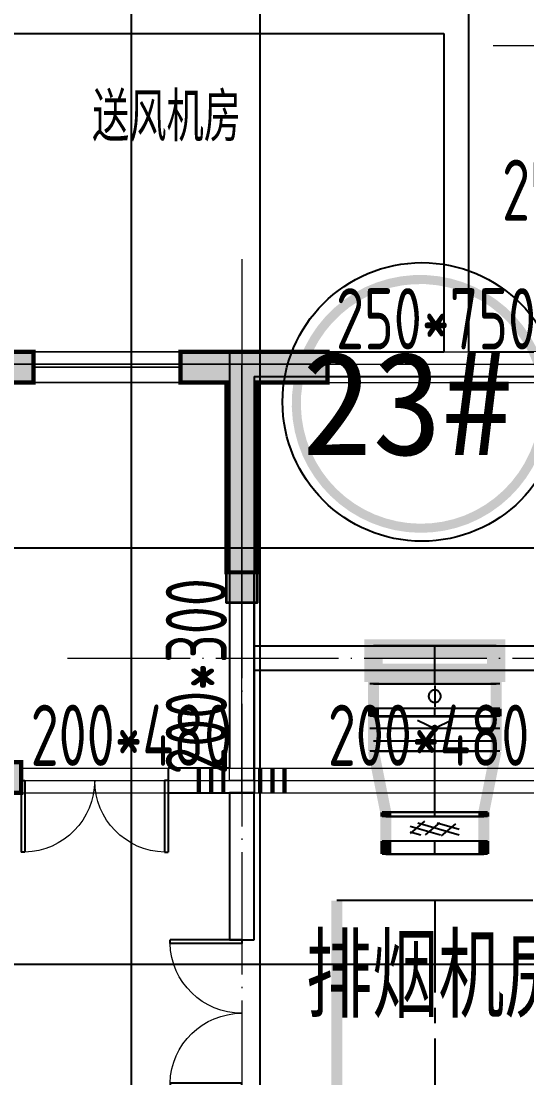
# Model space of a CAD drawing. Extents: x 369444 to 684549, y -549309 to 575337.
# Drawn here: x 504824 to 508951, y 391080 to 399707 of the extents above; entities that cross this region are included whole.
import ezdxf

# ---------------------------------------------------------------- set-up
doc = ezdxf.new("R2010")
doc.units = 0
doc.header["$LTSCALE"] = 1000
doc.header["$MEASUREMENT"] = 0
for name, pattern in [('CENTER2', [1.125, 0.75, -0.125, 0.125, -0.125]), ('DASHED', [0.75, 0.5, -0.25]), ('DOTE', [2.42, 2, -0.2, 0.02, -0.2])]:
    doc.linetypes.add(name, pattern=pattern)
for name, color, linetype, lineweight, true_color in [('-1-0-1', 7, 'Continuous', 0, 0xc0c0c0), ('-1-1-2', 7, 'Continuous', 0, 0xc0c0c0), ('-2-0-1', 1, 'Continuous', 0, 0xff0000), ('-2-1-2', 9, 'Continuous', 0, 0x808080), ('1-6-1', 7, 'Continuous', 0, 0x55ff55), ('1-6-2', 7, 'Continuous', 0, 0x55ff55), ('12-6-1', 4, 'Continuous', 0, 0x00ffff), ('12-6-2', 4, 'Continuous', 0, 0x00ffff), ('12-6-5', 4, 'Continuous', 0, 0x00ffff), ('21-0-1', 7, 'Continuous', 0, 0xb4dfff), ('21-0-2', 7, 'Continuous', 0, 0xb4dfff)]:
    doc.layers.add(name, color=color, linetype=linetype, lineweight=lineweight, true_color=true_color)
for name, color, linetype in [('BEAM_CON', 4, 'Continuous'), ('BEAM_SE', 144, 'DASHED'), ('DOTE', 1, 'Continuous'), ('DUCT-排烟中心线', 5, 'CENTER2'), ('DUCT-排烟法兰', 4, 'Continuous'), ('DUCT-排烟管', 2, 'Continuous'), ('DUCT-排烟管端线', 4, 'Continuous'), ('DUCT-排烟阀门', 7, 'Continuous'), ('WALL', 9, 'Continuous'), ('WINDOW', 4, 'Continuous'), ('主楼编号', 1, 'Continuous'), ('作业图', 7, 'Continuous'), ('房间名称', 72, 'Continuous'), ('砼墙', 151, 'Continuous'), ('颜洞口', 1, 'Continuous'), ('风管标注', 3, 'Continuous')]:
    doc.layers.add(name, color=color, linetype=linetype)
for name, color, linetype, lineweight in [('DOTE2', 122, 'DOTE', 9), ('S_ConcWall', 3, 'Continuous', 35), ('TEXT', 7, 'Continuous', 13), ('次梁箍筋', 1, 'Continuous', 40)]:
    doc.layers.add(name, color=color, linetype=linetype, lineweight=lineweight)
doc.styles.add('1111111', font='simhei.ttf')
doc.styles.add('_HZTXT', font='txt.shx', dxfattribs={"width": 0.8, "bigfont": 'HZTXT.shx'})
doc.styles.add('HNSJY', font='hnsjy-07.shx', dxfattribs={"width": 0.8, "bigfont": 'hnsjy-hz.shx'})
doc.styles.add('yjkcad', font='yjkeng.shx', dxfattribs={"width": 0.7, "height": 250, "bigfont": 'yjkchn.shx'})

# ---------------------------------------------------------------- blocks, each defined once
blk = doc.blocks.new('$DorLib2D$00000002')
for p, q in [((-0.5, 0), (-0.5, 0.4875)), ((-0.475, 0.4875), (-0.5, 0.4875)), ((-0.475, 0), (-0.475, 0.4875)), ((0.475, 0), (0.475, 0.4875)), ((0.475, 0.4875), (0.5, 0.4875)), ((0.5, 0), (0.5, 0.4875)), ((-0.5, 0), (-0.475, 0)), ((0.5, 0), (0.475, 0))]:
    blk.add_line(p, q)
at = {"lineweight": 13}
for centre, start, end in [((-0.4875, 0), 0, 88.53072), ((0.4875, 0), 91.46928, 180)]:
    blk.add_arc(centre, 0.4875, start, end, dxfattribs=at)
blk = doc.blocks.new('nihao23fdf')
at = {"layer": '砼墙'}
h = blk.add_hatch(color=0, dxfattribs=at)
h.dxf.hatch_style = 1
h.paths.add_polyline_path([(-17550, -6200), (-17550, -5950), (-17950, -5950), (-17950, -2850), (-17550.2, -2850), (-17550.2, -2600), (-18250, -2600), (-18250, -6000), (-18250, -6200), (-18050, -6200)])
h.paths.add_polyline_path([(-17950, -8300), (-18250, -8300), (-18250, -13650), (-17399.7, -13650), (-17399.7, -13400), (-17950, -13400)])
h.paths.add_polyline_path([(-14074.8, -9250), (-13824.8, -9250), (-13825, -7250), (-14075, -7250)])
h.paths.add_polyline_path([(-13799.8, -10450), (-14099.8, -10450), (-14099.5, -13400), (-14699.8, -13400), (-14699.8, -13650), (-14049.5, -13650), (-13249.5, -13650), (-13249.5, -13400), (-13799.5, -13400)])
h.paths.add_polyline_path([(-15250.5, -2600), (-15750.2, -2600), (-15750.2, -2850), (-15300.5, -2850), (-15300, -4400), (-15050, -4400), (-15050.5, -2850), (-14900.5, -2850), (-14900.5, -2600)])
h.paths.add_polyline_path([(-13449.7, -2850), (-13450, -5950), (-14050, -5950), (-14050, -6200), (-13200, -6200), (-13200, -2850), (-12801, -2850), (-12801, -2600), (-13250, -2600), (-14000.5, -2600), (-14000.2, -2850)])
h.paths.add_polyline_path([(-10400.5, -2600), (-11001, -2600), (-11001, -2850), (-10425.2, -2850), (-10425, -4650), (-10175, -4650), (-10175.2, -2850), (-9800.5, -2850), (-9800.5, -2600)])
h.paths.add_polyline_path([(-8300, -2600), (-8300, 0), (0, 0), (0, -2600), (-600, -2600), (-600, -2800), (0, -2800), (0, -2850), (0, -4700), (250, -4700), (250, -2850), (900.5, -2850), (900.5, -2600), (250, -2600), (250, 250), (-8550, 250), (-8550, -2600), (-8600.5, -2600), (-8600.5, -2800), (-8600.5, -2850), (-7950, -2850), (-7950, -4500), (-7700, -4500), (-7700, -2600)])
h.paths.add_polyline_path([(2724.9, -2850), (3299.9, -2850), (3299.9, -2600), (2700.5, -2600), (2100.5, -2600), (2100.5, -2850), (2474.9, -2850), (2474.8, -4650), (2724.8, -4650)])
h.paths.add_polyline_path([(5499.9, -2850), (5499.9, -6200), (6349.9, -6200), (6349.9, -5950), (5749.9, -5950), (5749.6, -2850), (6300.2, -2850), (6300.5, -2600), (5549.9, -2600), (5099.9, -2600), (5099.9, -2850)])
h.paths.add_polyline_path([(7550.5, -2600), (7200.5, -2600), (7200.5, -2850), (7350.5, -2850), (7349.9, -4400), (7599.9, -4400), (7600.5, -2850), (8050.2, -2850), (8050.2, -2600)])
h.paths.add_polyline_path([(10249.9, -2850), (10249.9, -5950), (9849.9, -5950), (9849.9, -6200), (10349.9, -6200), (10549.9, -6200), (10549.9, -6000), (10549.9, -2600), (9850.2, -2600), (9850.2, -2850)])
h.paths.add_polyline_path([(10549.9, -8300), (10249.9, -8300), (10249.9, -13400), (9699.7, -13400), (9699.7, -13650), (10549.9, -13650)])
h.paths.add_polyline_path([(6099.5, -13400), (5549.5, -13400), (5549.5, -13650), (6349.5, -13650), (6999.7, -13650), (6999.7, -13400), (6399.5, -13400), (6399.7, -10450), (6099.7, -10450)])
h.paths.add_polyline_path([(6125.2, -9250), (6375.2, -9250), (6375, -7250), (6125, -7250)])
h.paths.add_polyline_path([(-450, -14650), (-450, -13650), (150, -13650), (150, -13400), (-450, -13400), (-450, -10210), (-700, -10210), (-700, -14250), (-950, -14250), (-950, -14650)])
h.paths.add_polyline_path([(250, -9210), (250, -6200), (800, -6200), (800, -5950), (0, -5950), (0, -6000), (0, -6200), (0, -8900), (-450, -8900), (-900, -8900), (-900, -9210), (-700, -9210), (-700, -9310), (-450, -9310), (-450, -9210)])
h.paths.add_polyline_path([(-7250, -9210), (-7250, -9310), (-7000, -9310), (-7000, -9210), (-6800, -9210), (-6800, -8900), (-7250, -8900), (-7700, -8900), (-7700, -6200), (-7700, -6000), (-7700, -5950), (-8500, -5950), (-8500, -6200), (-7950, -6200), (-7950, -9210)])
h.paths.add_polyline_path([(-7250, -13400), (-7850, -13400), (-7850, -13650), (-7250, -13650), (-7250, -14650), (-6750, -14650), (-6750, -14250), (-7000, -14250), (-7000, -10209.4), (-7250, -10209.4)])
at = {"layer": '砼墙', "color": 0, "lineweight": 35, "ltscale": 1}
blk.add_lwpolyline([(0, -2850), (0, -2800), (0, -4700), (250, -4700), (250, -2850), (900.5, -2850), (900.5, -2600), (250, -2600), (250, 250)], dxfattribs=at)
blk.add_lwpolyline([(3299.9, -2600), (3299.9, -2850), (2724.9, -2850), (2724.9, -4650), (2474.9, -4650), (2474.9, -2850), (2100.5, -2850), (2100.5, -2600), (2700.5, -2600)], close=True, dxfattribs=at)
blk = doc.blocks.new('N-风管')
at = {"layer": 'DUCT-排烟中心线', "color": 0}
for p, q in [((38489344155.528313, 3905488768.891176), (38489344155.528313, 3905489080.368435)), ((38489344155.528313, 3905488768.891176), (38489344155.528313, 3905489080.368435)), ((38489344155.528313, 3905488504.888878), (38489344155.528313, 3905488568.491177)), ((38489344155.528313, 3905488221.283389), (38489344155.528313, 3905488404.488878)), ((38489344155.528313, 3905487721.283389), (38489344155.528313, 3905488221.283389)), ((38489344155.528313, 3905487686.708673), (38489344155.528313, 3905487721.283389)), ((38489344155.528313, 3905487380.568437), (38489344155.528313, 3905487486.308673)), ((38489344155.528313, 3905487000.468436), (38489344155.528313, 3905485418.631673))]:
    blk.add_line(p, q, dxfattribs=at)
at = {"layer": 'DUCT-排烟法兰', "color": 0}
for p, q in [((38489344685.528313, 3905488768.791176), (38489343625.528313, 3905488768.791176)), ((38489344685.528313, 3905488768.791176), (38489343625.528313, 3905488768.791176)), ((38489344685.528313, 3905488568.591177), (38489343625.528313, 3905488568.591177)), ((38489344685.528313, 3905488221.183389), (38489343625.528313, 3905488221.183389)), ((38489344585.528313, 3905487721.383389), (38489343725.528313, 3905487721.383389)), ((38489344585.528313, 3905487686.608673), (38489343725.528313, 3905487686.608673)), ((38489344585.528313, 3905487486.408673), (38489343725.528313, 3905487486.408673)), ((38489344585.528313, 3905487380.468436), (38489343725.528313, 3905487380.468436))]:
    blk.add_line(p, q, dxfattribs=at)
at = {"layer": 'DUCT-排烟法兰', "color": 0, "linetype": 'ByBlock'}
for p, q in [((38489344685.528313, 3905488504.788878), (38489343625.528313, 3905488504.788878)), ((38489344685.528313, 3905488404.588878), (38489343625.528313, 3905488404.588878))]:
    blk.add_line(p, q, dxfattribs=at)
at = {"layer": 'DUCT-排烟管', "color": 0, "const_width": 90}
for points in [[(38489343655.528313, 3905489080.368435), (38489343655.528313, 3905488768.891176)], [(38489343655.528313, 3905489080.368435), (38489343655.528313, 3905488768.891176)], [(38489344655.528313, 3905488768.891176), (38489344655.528313, 3905489080.368435)], [(38489344655.528313, 3905488768.891176), (38489344655.528313, 3905489080.368435)], [(38489343655.528313, 3905488568.691176), (38489343655.528313, 3905488768.691176)], [(38489344655.528313, 3905488768.691176), (38489344655.528313, 3905488568.691176)], [(38489343655.528313, 3905488568.491177), (38489343655.528313, 3905488504.888878)], [(38489344655.528313, 3905488504.888878), (38489344655.528313, 3905488568.491177)], [(38489343655.528313, 3905488304.688878), (38489343655.528313, 3905488504.688878)], [(38489344655.528313, 3905488504.688878), (38489344655.528313, 3905488304.688878)], [(38489343655.528313, 3905488404.488878), (38489343655.528313, 3905488221.283389)], [(38489344655.528313, 3905488221.283389), (38489344655.528313, 3905488404.488878)], [(38489343755.528313, 3905487721.283389), (38489343655.528313, 3905488221.283389)], [(38489344555.528313, 3905487721.283389), (38489344655.528313, 3905488221.283389)], [(38489343755.528313, 3905487721.283389), (38489343755.528313, 3905487686.708673)], [(38489344555.528313, 3905487686.708673), (38489344555.528313, 3905487721.283389)], [(38489343755.528313, 3905487486.508673), (38489343755.528313, 3905487686.508673)], [(38489344555.528313, 3905487686.508673), (38489344555.528313, 3905487486.508673)], [(38489343755.528313, 3905487486.308673), (38489343755.528313, 3905487380.568437)], [(38489344555.528313, 3905487380.568437), (38489344555.528313, 3905487486.308673)], [(38489343355.528313, 3905487000.468436), (38489343355.528313, 3905485418.631673)]]:
    blk.add_lwpolyline(points, dxfattribs=at)
at = {"layer": 'DUCT-排烟管端线', "color": 0}
for p, q in [((38489344655.528313, 3905489080.368435), (38489343655.528313, 3905489080.368435)), ((38489344655.528313, 3905489080.368435), (38489343655.528313, 3905489080.368435)), ((38489343655.528313, 3905488768.891176), (38489344655.528313, 3905488768.891176)), ((38489343655.528313, 3905488768.891176), (38489344655.528313, 3905488768.891176)), ((38489344655.528313, 3905488768.691176), (38489343655.528313, 3905488768.691176)), ((38489344655.528313, 3905488568.691176), (38489343655.528313, 3905488568.691176)), ((38489344655.528313, 3905488568.491177), (38489343655.528313, 3905488568.491177)), ((38489343655.528313, 3905488504.888878), (38489344655.528313, 3905488504.888878)), ((38489343655.528313, 3905488504.688878), (38489344655.528313, 3905488504.688878)), ((38489344655.528313, 3905488404.488878), (38489343655.528313, 3905488404.488878)), ((38489343655.528313, 3905488304.688878), (38489344655.528313, 3905488304.688878)), ((38489343655.528313, 3905488221.283389), (38489344655.528313, 3905488221.283389)), ((38489344655.528313, 3905488221.283389), (38489343655.528313, 3905488221.283389)), ((38489344555.528313, 3905487721.283389), (38489343755.528313, 3905487721.283389)), ((38489343755.528313, 3905487721.283389), (38489344555.528313, 3905487721.283389)), ((38489343755.528313, 3905487686.708673), (38489344555.528313, 3905487686.708673)), ((38489344555.528313, 3905487686.508673), (38489343755.528313, 3905487686.508673)), ((38489344555.528313, 3905487486.508673), (38489343755.528313, 3905487486.508673)), ((38489344555.528313, 3905487486.308673), (38489343755.528313, 3905487486.308673)), ((38489343755.528313, 3905487380.568437), (38489344555.528313, 3905487380.568437)), ((38489344955.528313, 3905487000.468436), (38489343355.528313, 3905487000.468436))]:
    blk.add_line(p, q, dxfattribs=at)
at = {"layer": 'DUCT-排烟阀门', "color": 0}
for p, q in [((38489344110.286949, 3905488689.980141), (38489344107.975479, 3905488684.142026)), ((38489344113.311913, 3905488695.482516), (38489344110.286949, 3905488689.980141)), ((38489344117.00264, 3905488700.562376), (38489344113.311913, 3905488695.482516)), ((38489344121.300949, 3905488705.139608), (38489344117.00264, 3905488700.562376)), ((38489344126.139053, 3905488709.142026), (38489344121.300949, 3905488705.139608)), ((38489344131.44062, 3905488712.506511), (38489344126.139053, 3905488709.142026)), ((38489344137.122078, 3905488715.180001), (38489344131.44062, 3905488712.506511)), ((38489344143.093811, 3905488717.120335), (38489344137.122078, 3905488715.180001)), ((38489344149.261642, 3905488718.296912), (38489344143.093811, 3905488717.120335)), ((38489344155.528313, 3905488718.691176), (38489344149.261642, 3905488718.296912)), ((38489344155.528313, 3905488756.191176), (38489344155.528313, 3905488581.191176)), ((38489344161.794968, 3905488718.296911), (38489344155.528313, 3905488718.691176)), ((38489344167.962799, 3905488717.120335), (38489344161.794968, 3905488718.296911)), ((38489344173.934532, 3905488715.180001), (38489344167.962799, 3905488717.120335)), ((38489344179.61599, 3905488712.50651), (38489344173.934532, 3905488715.180001)), ((38489344184.917557, 3905488709.142026), (38489344179.61599, 3905488712.50651)), ((38489344189.755661, 3905488705.139608), (38489344184.917557, 3905488709.142026)), ((38489344194.05397, 3905488700.562376), (38489344189.755661, 3905488705.139608)), ((38489344197.744698, 3905488695.482516), (38489344194.05397, 3905488700.562376)), ((38489344200.769661, 3905488689.980141), (38489344197.744698, 3905488695.482516)), ((38489344203.081131, 3905488684.142026), (38489344200.769661, 3905488689.980141)), ((38489344106.41394, 3905488678.060242), (38489344105.626968, 3905488671.830703)), ((38489344105.626968, 3905488671.830703), (38489344105.626968, 3905488665.551651)), ((38489344105.626968, 3905488665.551651), (38489344106.41394, 3905488659.322111)), ((38489344107.975479, 3905488684.142026), (38489344106.41394, 3905488678.060242)), ((38489344106.41394, 3905488659.322111), (38489344107.975479, 3905488653.240327)), ((38489344107.975479, 3905488653.240327), (38489344110.286949, 3905488647.402212)), ((38489344110.286949, 3905488647.402212), (38489344113.311913, 3905488641.899837)), ((38489344113.311913, 3905488641.899837), (38489344117.00264, 3905488636.819977)), ((38489344117.00264, 3905488636.819977), (38489344121.300949, 3905488632.242745)), ((38489344121.300949, 3905488632.242745), (38489344126.139053, 3905488628.240327)), ((38489344126.139053, 3905488628.240327), (38489344131.44062, 3905488624.875843)), ((38489344131.44062, 3905488624.875843), (38489344137.122078, 3905488622.202352)), ((38489344137.122078, 3905488622.202352), (38489344143.093811, 3905488620.262018)), ((38489344143.093811, 3905488620.262018), (38489344149.261642, 3905488619.085442)), ((38489344149.261642, 3905488619.085442), (38489344155.528313, 3905488618.691176)), ((38489344155.528313, 3905488618.691176), (38489344161.794968, 3905488619.085441)), ((38489344161.794968, 3905488619.085441), (38489344167.962799, 3905488620.262018)), ((38489344167.962799, 3905488620.262018), (38489344173.934532, 3905488622.202352)), ((38489344173.934532, 3905488622.202352), (38489344179.61599, 3905488624.875842)), ((38489344179.61599, 3905488624.875842), (38489344184.917557, 3905488628.240326)), ((38489344184.917557, 3905488628.240326), (38489344189.755661, 3905488632.242745)), ((38489344189.755661, 3905488632.242745), (38489344194.05397, 3905488636.819977)), ((38489344194.05397, 3905488636.819977), (38489344197.744698, 3905488641.899837)), ((38489344197.744698, 3905488641.899837), (38489344200.769661, 3905488647.402212)), ((38489344200.769661, 3905488647.402212), (38489344203.081131, 3905488653.240326)), ((38489344204.64267, 3905488678.060242), (38489344203.081131, 3905488684.142026)), ((38489344203.081131, 3905488653.240326), (38489344204.64267, 3905488659.322111)), ((38489344205.429642, 3905488671.830702), (38489344204.64267, 3905488678.060242)), ((38489344204.64267, 3905488659.322111), (38489344205.429642, 3905488665.55165)), ((38489344205.429642, 3905488665.55165), (38489344205.429642, 3905488671.830702)), ((38489344015.528313, 3905488474.688878), (38489344155.528313, 3905488404.688878)), ((38489344295.528313, 3905488474.688878), (38489344155.528313, 3905488404.688878)), ((38489344134.215973, 3905488410.752778), (38489344133.464607, 3905488406.733397)), ((38489344133.464607, 3905488406.733397), (38489344133.464607, 3905488402.644392)), ((38489344133.464607, 3905488402.644392), (38489344134.215973, 3905488398.625009)), ((38489344135.693077, 3905488414.565661), (38489344134.215973, 3905488410.752778)), ((38489344134.215973, 3905488398.625009), (38489344135.693077, 3905488394.812124)), ((38489344137.845657, 3905488418.042202), (38489344135.693077, 3905488414.565661)), ((38489344135.693077, 3905488394.812124), (38489344137.845657, 3905488391.33558)), ((38489344140.60041, 3905488421.064011), (38489344137.845657, 3905488418.042202)), ((38489344137.845657, 3905488391.33558), (38489344140.60041, 3905488388.313767)), ((38489344140.945137, 3905488408.226722), (38489344140.539146, 3905488405.402907)), ((38489344140.539146, 3905488405.402907), (38489344140.674889, 3905488402.553286)), ((38489344143.863503, 3905488423.528184), (38489344140.60041, 3905488421.064011)), ((38489344140.60041, 3905488388.313767), (38489344143.863503, 3905488385.849588)), ((38489344140.674889, 3905488402.553286), (38489344141.347473, 3905488399.780851)), ((38489344141.878227, 3905488410.922669), (38489344140.945137, 3905488408.226722)), ((38489344141.347473, 3905488399.780851), (38489344142.532593, 3905488397.185805)), ((38489344143.304649, 3905488413.393311), (38489344141.878227, 3905488410.922669)), ((38489344142.532593, 3905488397.185805), (38489344144.187408, 3905488394.861939)), ((38489344145.172867, 3905488415.549352), (38489344143.304649, 3905488413.393311)), ((38489344147.523827, 3905488425.350809), (38489344143.863503, 3905488423.528184)), ((38489344143.863503, 3905488385.849588), (38489344147.523827, 3905488384.026959)), ((38489344144.187408, 3905488394.861939), (38489344146.252113, 3905488392.893244)), ((38489344145.098549, 3905488407.219108), (38489344144.808167, 3905488405.199538)), ((38489344144.808167, 3905488405.199538), (38489344144.905258, 3905488403.161512)), ((38489344144.905258, 3905488403.161512), (38489344145.386276, 3905488401.178689)), ((38489344145.765877, 3905488409.147228), (38489344145.098549, 3905488407.219108)), ((38489344147.415367, 3905488417.312867), (38489344145.172867, 3905488415.549352)), ((38489344145.386276, 3905488401.178689), (38489344146.233871, 3905488399.322734)), ((38489344146.786041, 3905488410.914212), (38489344145.765877, 3905488409.147228)), ((38489344146.233871, 3905488399.322734), (38489344147.417389, 3905488397.660725)), ((38489344146.252113, 3905488392.893244), (38489344148.652077, 3905488391.350875)), ((38489344148.122177, 3905488412.456196), (38489344146.786041, 3905488410.914212)), ((38489344149.95108, 3905488418.620118), (38489344147.415367, 3905488417.312867)), ((38489344147.417389, 3905488397.660725), (38489344148.894051, 3905488396.252731)), ((38489344151.456741, 3905488426.469815), (38489344147.523827, 3905488425.350809)), ((38489344147.523827, 3905488384.026959), (38489344151.456741, 3905488382.907947)), ((38489344149.72599, 3905488413.717449), (38489344148.122177, 3905488412.456196)), ((38489344148.652077, 3905488391.350875), (38489344151.300583, 3905488390.290576)), ((38489344148.894051, 3905488396.252731), (38489344150.610489, 3905488395.149642)), ((38489344151.53952, 3905488414.652386), (38489344149.72599, 3905488413.717449)), ((38489344152.68837, 3905488419.423858), (38489344149.95108, 3905488418.620118)), ((38489344150.610489, 3905488395.149642), (38489344152.504669, 3905488394.391326)), ((38489344151.300583, 3905488390.290576), (38489344154.101883, 3905488389.750668)), ((38489344155.528313, 3905488426.847098), (38489344151.456741, 3905488426.469815)), ((38489344151.456741, 3905488382.907947), (38489344155.528313, 3905488382.530658)), ((38489344153.497208, 3905488415.227215), (38489344151.53952, 3905488414.652386)), ((38489344152.504669, 3905488394.391326), (38489344154.508133, 3905488394.00519)), ((38489344155.528313, 3905488419.695038), (38489344152.68837, 3905488419.423858)), ((38489344155.528313, 3905488415.421162), (38489344153.497208, 3905488415.227215)), ((38489344154.101883, 3905488389.750668), (38489344156.954727, 3905488389.750667)), ((38489344154.508133, 3905488394.00519), (38489344156.548477, 3905488394.005191)), ((38489344159.599869, 3905488426.469809), (38489344155.528313, 3905488426.847098)), ((38489344158.36824, 3905488419.423856), (38489344155.528313, 3905488419.695038)), ((38489344157.559402, 3905488415.227216), (38489344155.528313, 3905488415.421162)), ((38489344155.528313, 3905488382.530658), (38489344159.599869, 3905488382.907941)), ((38489344156.548477, 3905488394.005191), (38489344158.551941, 3905488394.391327)), ((38489344156.954727, 3905488389.750667), (38489344159.756027, 3905488390.290571)), ((38489344159.51709, 3905488414.652387), (38489344157.559402, 3905488415.227216)), ((38489344161.10553, 3905488418.620113), (38489344158.36824, 3905488419.423856)), ((38489344158.551941, 3905488394.391327), (38489344160.446121, 3905488395.149645)), ((38489344161.33062, 3905488413.717451), (38489344159.51709, 3905488414.652387)), ((38489344163.532784, 3905488425.350797), (38489344159.599869, 3905488426.469809)), ((38489344159.599869, 3905488382.907941), (38489344163.532784, 3905488384.026947)), ((38489344159.756027, 3905488390.290571), (38489344162.404533, 3905488391.350868)), ((38489344160.446121, 3905488395.149645), (38489344162.16256, 3905488396.252735)), ((38489344163.641243, 3905488417.312859), (38489344161.10553, 3905488418.620113)), ((38489344162.934433, 3905488412.456199), (38489344161.33062, 3905488413.717451)), ((38489344162.16256, 3905488396.252735), (38489344163.639221, 3905488397.660728)), ((38489344162.404533, 3905488391.350868), (38489344164.804497, 3905488392.893235)), ((38489344164.270569, 3905488410.914216), (38489344162.934433, 3905488412.456199)), ((38489344167.193108, 3905488423.528168), (38489344163.532784, 3905488425.350797)), ((38489344163.532784, 3905488384.026947), (38489344167.193108, 3905488385.849572)), ((38489344163.639221, 3905488397.660728), (38489344164.822739, 3905488399.322738)), ((38489344165.883743, 3905488415.549342), (38489344163.641243, 3905488417.312859)), ((38489344165.290733, 3905488409.147232), (38489344164.270569, 3905488410.914216)), ((38489344164.804497, 3905488392.893235), (38489344166.869202, 3905488394.861928)), ((38489344164.822739, 3905488399.322738), (38489344165.670326, 3905488401.178694)), ((38489344165.958061, 3905488407.219112), (38489344165.290733, 3905488409.147232)), ((38489344165.670326, 3905488401.178694), (38489344166.151352, 3905488403.161517)), ((38489344167.751961, 3905488413.393299), (38489344165.883743, 3905488415.549342)), ((38489344166.248444, 3905488405.199543), (38489344165.958061, 3905488407.219112)), ((38489344166.151352, 3905488403.161517), (38489344166.248444, 3905488405.199543)), ((38489344166.869202, 3905488394.861928), (38489344168.524017, 3905488397.185791)), ((38489344170.4562, 3905488421.063989), (38489344167.193108, 3905488423.528168)), ((38489344167.193108, 3905488385.849572), (38489344170.4562, 3905488388.313745)), ((38489344169.178383, 3905488410.922655), (38489344167.751961, 3905488413.393299)), ((38489344168.524017, 3905488397.185791), (38489344169.709137, 3905488399.780837)), ((38489344170.111473, 3905488408.226707), (38489344169.178383, 3905488410.922655)), ((38489344169.709137, 3905488399.780837), (38489344170.381721, 3905488402.553271)), ((38489344170.517464, 3905488405.402893), (38489344170.111473, 3905488408.226707)), ((38489344170.381721, 3905488402.553271), (38489344170.517464, 3905488405.402893)), ((38489344173.210953, 3905488418.042176), (38489344170.4562, 3905488421.063989)), ((38489344170.4562, 3905488388.313745), (38489344173.210953, 3905488391.335555)), ((38489344175.363533, 3905488414.565632), (38489344173.210953, 3905488418.042176)), ((38489344173.210953, 3905488391.335555), (38489344175.363533, 3905488394.812095)), ((38489344176.840637, 3905488410.752748), (38489344175.363533, 3905488414.565632)), ((38489344175.363533, 3905488394.812095), (38489344176.840637, 3905488398.624978)), ((38489344177.592003, 3905488406.733365), (38489344176.840637, 3905488410.752748)), ((38489344176.840637, 3905488398.624978), (38489344177.592003, 3905488402.64436)), ((38489344177.592003, 3905488402.64436), (38489344177.592003, 3905488406.733365)), ((38489343955.528313, 3905487607.880566), (38489344202.767792, 3905487536.508673)), ((38489343958.689796, 3905487548.115824), (38489344074.159843, 3905487648.115824)), ((38489344016.357643, 3905487636.508673), (38489344355.528313, 3905487538.598534)), ((38489344081.226921, 3905487536.508673), (38489344196.696983, 3905487636.508673)), ((38489344176.357643, 3905487636.508673), (38489344355.528313, 3905487584.786555)), ((38489344210.724289, 3905487528.383668), (38489344326.194344, 3905487628.383668)), ((38489343955.528313, 3905487561.692544), (38489344042.767792, 3905487536.508673))]:
    blk.add_line(p, q, dxfattribs=at)
at = {"layer": '颜洞口', "color": 0, "const_width": 150}
blk.add_lwpolyline([(38489343655.528313, 3905488859.006522), (38489344655.528313, 3905488859.006522), (38489344655.528313, 3905489059.545297), (38489343655.528313, 3905489059.545297)], close=True, dxfattribs=at)
blk = doc.blocks.new('A$C344F088D')
at = {"layer": 'BEAM_CON', "color": 0, "lineweight": 18, "ltscale": 1}
blk.add_line((8299.4, -50), (10099.4, -50), dxfattribs=at)
at = {"layer": 'BEAM_SE', "color": 0, "lineweight": 18, "ltscale": 1}
for p, q in [((5900, 200), (7100, 200)), ((8299.4, 200), (10099.4, 200)), ((5900.5, -50), (7100.5, -50)), ((7499.4, -3200), (7499.4, -1600)), ((7699.4, -3200), (7699.4, -1600)), ((5799.5, -3200), (10549.4, -3200)), ((5799.5, -3400), (10549.4, -3400))]:
    blk.add_line(p, q, dxfattribs=at)
at = {"layer": 'S_ConcWall', "color": 0, "lineweight": 35, "ltscale": 1, "const_width": 35}
for points in [[(4999.5, 0), (4999.5, -1700), (5249.5, -1700), (5249.5, -50), (5900, -50), (5900, 200), (5249.5, 200), (5249.5, 3050), (5249.5, 3050), (5249.5, 3050), (5249.5, 3050), (-3550.5, 3050), (-3550.5, 200), (-3601, 200), (-3601, 0), (-3601, -50), (-2950.5, -50), (-2950.5, -1700), (-2700.5, -1700), (-2700.5, 200), (-3300.5, 200), (-3300.5, 2800)], [(5249.5, -6410), (5249.5, -3400), (5799.5, -3400), (5799.5, -3150), (4999.5, -3150), (4999.5, -3200), (4999.5, -3400), (4999.5, -6100), (4549.5, -6100), (4099.5, -6100), (4099.5, -6410), (4299.5, -6410)]]:
    blk.add_lwpolyline(points, dxfattribs=at)
blk.add_lwpolyline([(7700, 200), (8299.4, 200), (8299.4, -50), (7724.4, -50), (7724.4, -1600), (7474.4, -1600), (7474.4, -50), (7100, -50), (7100, 200)], close=True, dxfattribs=at)
at = {"layer": '次梁箍筋', "color": 0, "linetype": 'Continuous', "const_width": 35}
for points in [[(7249.4, -3200), (7249.4, -3400)], [(7349.4, -3200), (7349.4, -3400)], [(7449.4, -3200), (7449.4, -3400)], [(7749.4, -3200), (7749.4, -3400)], [(7849.4, -3200), (7849.4, -3400)], [(7949.4, -3200), (7949.4, -3400)]]:
    blk.add_lwpolyline(points, dxfattribs=at)

msp = doc.modelspace()

# ---------------------------------------------------------------- linework, layer by layer
at = {"layer": '-1-0-1', "color": 0}
for p in [(506624.8, 396906.9, -3600), (507320.6, 396906.9, -3600), (506624.2, 395206.9, -3600), (506624.2, 393506.9, -3600)]:
    msp.add_point(p, dxfattribs=at)
at = {"layer": '-1-1-2', "color": 0}
for p, q in [((506624.8, 396906.9, -3600), (506624.8, 396906.9)), ((507320.6, 396906.9, -3600), (507320.6, 396906.9)), ((506624.2, 395206.9, -3600), (506624.2, 395206.9)), ((506624.2, 393506.9, -3600), (506624.2, 393506.9))]:
    msp.add_line(p, q, dxfattribs=at)
at = {"layer": '-2-0-1', "color": 0}
for p, q in [((504124.3, 396906.9, -3600), (506624.8, 396906.9, -3600)), ((506624.2, 395206.9, -3600), (506624.8, 396906.9, -3600)), ((506624.8, 396906.9, -3600), (507320.6, 396906.9, -3600)), ((507320.6, 396906.9, -3600), (509099.4, 396906.9, -3600)), ((506624.2, 393506.9, -3600), (506624.2, 395206.9, -3600)), ((504824.3, 393506.9, -3600), (506624.2, 393506.9, -3600)), ((506624.2, 393506.9, -3600), (509674.2, 393506.9, -3600))]:
    msp.add_line(p, q, dxfattribs=at)
at = {"layer": '-2-1-2', "color": 0}
for p, q in [((504124.3, 396906.9), (506624.8, 396906.9)), ((506624.2, 395206.9), (506624.8, 396906.9)), ((506624.8, 396906.9), (507320.6, 396906.9)), ((507320.6, 396906.9), (509099.4, 396906.9)), ((506624.2, 393506.9), (506624.2, 395206.9)), ((504824.3, 393506.9), (506624.2, 393506.9)), ((506624.2, 393506.9), (509674.2, 393506.9))]:
    msp.add_line(p, q, dxfattribs=at)
at = {"layer": '1-6-1', "color": 0}
for p, q in [((504274.3, 397006.9), (506624.8, 397006.9)), ((504924.3, 397006.9, -3600), (504274.3, 397006.9, -3600)), ((504924.3, 397006.9, -1500), (504924.3, 397006.9, -3600)), ((506124.3, 397006.9, -1500), (504924.3, 397006.9, -1500)), ((506624.8, 397006.9, -3600), (506124.3, 397006.9, -3600)), ((506124.3, 397006.9, -3600), (506124.3, 397006.9, -1500)), ((506624.8, 397006.9, -3600), (506624.8, 397006.9)), ((507320.6, 397006.9, -3600), (506624.8, 397006.9, -3600)), ((506624.8, 397006.9), (507320.6, 397006.9)), ((506624.8, 397006.9), (506624.8, 397006.9, -3600)), ((507320.6, 397006.9), (507320.6, 397006.9, -3600)), ((507320.6, 397006.9, -3600), (507320.6, 397006.9)), ((507320.6, 396756.9, -3600), (507320.6, 397006.9, -3600)), ((507320.6, 397006.9), (507320.6, 396756.9)), ((504274.3, 396756.9, -3600), (504924.3, 396756.9, -3600)), ((506499.8, 396756.9), (504274.3, 396756.9)), ((504924.3, 396756.9, -1500), (506124.3, 396756.9, -1500)), ((504924.3, 396756.9, -3600), (504924.3, 396756.9, -1500)), ((506124.3, 396756.9, -3600), (506499.8, 396756.9, -3600)), ((506124.3, 396756.9, -1500), (506124.3, 396756.9, -3600)), ((506499.8, 396756.9, -3600), (506499.2, 395206.9, -3600)), ((506499.2, 395206.9), (506499.8, 396756.9)), ((506499.8, 396756.9), (506499.8, 396756.9, -3600)), ((506499.8, 396756.9, -3600), (506499.8, 396756.9)), ((506749.8, 396756.9), (506749.2, 395206.9)), ((506749.2, 395206.9, -3600), (506749.8, 396756.9, -3600)), ((506749.8, 396756.9, -3600), (506749.8, 396756.9)), ((506749.8, 396756.9), (506749.8, 396756.9, -3600)), ((507320.6, 396756.9), (506749.8, 396756.9)), ((506749.8, 396756.9, -3600), (507320.6, 396756.9, -3600)), ((507320.6, 396756.9, -3600), (507320.6, 396756.9)), ((507320.6, 396756.9), (507320.6, 396756.9, -3600)), ((506499.2, 395206.9, -3600), (506499.2, 395206.9)), ((506499.2, 395206.9, -3600), (506749.2, 395206.9, -3600)), ((506499.2, 395206.9), (506499.2, 395206.9, -3600)), ((506749.2, 395206.9), (506499.2, 395206.9)), ((506749.2, 395206.9), (506749.2, 395206.9, -3600)), ((506749.2, 395206.9, -3600), (506749.2, 395206.9))]:
    msp.add_line(p, q, dxfattribs=at)
at = {"layer": '1-6-2', "color": 0}
for p, q in [((504124.3, 396906.9, -3600), (504924.3, 396906.9, -3600)), ((506624.8, 396906.9), (504124.3, 396906.9)), ((504924.3, 396906.9, -1500), (506124.3, 396906.9, -1500)), ((504924.3, 396906.9, -3600), (504924.3, 396906.9, -1500)), ((506124.3, 396906.9, -3600), (506624.8, 396906.9, -3600)), ((506124.3, 396906.9, -1500), (506124.3, 396906.9, -3600)), ((506624.8, 396906.9), (506624.2, 395206.9)), ((506624.2, 395206.9, -3600), (506624.8, 396906.9, -3600)), ((506624.8, 396906.9, -3600), (506624.8, 396906.9)), ((506624.8, 396906.9), (506624.8, 396906.9, -3600)), ((507320.6, 396906.9), (506624.8, 396906.9)), ((506624.8, 396906.9, -3600), (507320.6, 396906.9, -3600)), ((506624.8, 396906.9, -3600), (506624.8, 396906.9)), ((507320.6, 396906.9, -3600), (507320.6, 396906.9)), ((506624.2, 395206.9), (506624.2, 395206.9, -3600))]:
    msp.add_line(p, q, dxfattribs=at)
at = {"layer": '12-6-1', "color": 0}
for p, q in [((507320.6, 397006.9), (507320.6, 396756.9)), ((507320.6, 397006.9, -750), (507320.6, 397006.9)), ((507320.6, 396756.9, -750), (507320.6, 397006.9, -750)), ((507320.6, 397006.9), (509099.4, 397006.9)), ((507320.6, 397006.9, -750), (509099.4, 397006.9, -750)), ((507320.6, 396756.9), (507320.6, 396756.9, -750)), ((507320.6, 396756.9), (509099.4, 396756.9)), ((507320.6, 396756.9, -750), (509099.4, 396756.9, -750)), ((506524.2, 395206.9), (506724.2, 395206.9)), ((506524.2, 395206.9, -300), (506524.2, 395206.9)), ((506724.2, 395206.9, -300), (506524.2, 395206.9, -300)), ((506524.2, 393506.9), (506524.2, 395206.9)), ((506524.2, 393506.9, -300), (506524.2, 395206.9, -300)), ((506724.2, 395206.9), (506724.2, 395206.9, -300)), ((506724.2, 393506.9), (506724.2, 395206.9)), ((506724.2, 393506.9, -300), (506724.2, 395206.9, -300)), ((504824.3, 393606.9), (506624.2, 393606.9)), ((504824.3, 393606.9, -480), (506624.2, 393606.9, -480)), ((506624.2, 393606.9), (506624.2, 393406.9)), ((506624.2, 393606.9, -480), (506624.2, 393606.9)), ((506624.2, 393406.9, -480), (506624.2, 393606.9, -480)), ((506624.2, 393606.9), (509674.2, 393606.9)), ((506624.2, 393606.9, -480), (509674.2, 393606.9, -480)), ((506624.2, 393606.9), (506624.2, 393406.9)), ((506624.2, 393606.9, -480), (506624.2, 393606.9)), ((506624.2, 393406.9, -480), (506624.2, 393606.9, -480)), ((506524.2, 393506.9), (506724.2, 393506.9)), ((506524.2, 393506.9, -300), (506524.2, 393506.9)), ((506724.2, 393506.9, -300), (506524.2, 393506.9, -300)), ((506724.2, 393506.9), (506724.2, 393506.9, -300)), ((504824.3, 393406.9), (506624.2, 393406.9)), ((504824.3, 393406.9, -480), (506624.2, 393406.9, -480)), ((506624.2, 393406.9), (506624.2, 393406.9, -480)), ((506624.2, 393406.9), (509674.2, 393406.9)), ((506624.2, 393406.9, -480), (509674.2, 393406.9, -480)), ((506624.2, 393406.9), (506624.2, 393406.9, -480))]:
    msp.add_line(p, q, dxfattribs=at)
at = {"layer": '12-6-2', "color": 0}
for p, q in [((507320.6, 396906.9), (509099.4, 396906.9)), ((506624.2, 393506.9), (506624.2, 395206.9)), ((504824.3, 393506.9), (506624.2, 393506.9)), ((506624.2, 393506.9), (509674.2, 393506.9))]:
    msp.add_line(p, q, dxfattribs=at)
at = {"layer": '21-0-1', "color": 0}
for p, q in [((504924.3, 397006.9, -1500), (504924.3, 396756.9, -1500)), ((506124.3, 397006.9, -1500), (504924.3, 397006.9, -1500)), ((504924.3, 396756.9, -3600), (504924.3, 397006.9, -3600)), ((504924.3, 397006.9, -3600), (506124.3, 397006.9, -3600)), ((504924.3, 396756.9, -1500), (504924.3, 397006.9, -1500)), ((504924.3, 397006.9, -3600), (504924.3, 396756.9, -3600)), ((504924.3, 397006.9, -1500), (504924.3, 397006.9, -3600)), ((506124.3, 396756.9, -1500), (506124.3, 397006.9, -1500)), ((506124.3, 396756.9, -3600), (506124.3, 397006.9, -3600)), ((506124.3, 397006.9, -1500), (506124.3, 396756.9, -1500)), ((506124.3, 397006.9, -3600), (506124.3, 397006.9, -1500)), ((506124.3, 397006.9, -3600), (506124.3, 396756.9, -3600)), ((506124.3, 396881.9, -1500), (504924.3, 396881.9, -1500)), ((504924.3, 396881.9, -3600), (506124.3, 396881.9, -3600)), ((504924.3, 396881.9, -1500), (504924.3, 396881.9, -3600)), ((506124.3, 396881.9, -3600), (506124.3, 396881.9, -1500)), ((504924.3, 396756.9, -1500), (506124.3, 396756.9, -1500)), ((506124.3, 396756.9, -3600), (504924.3, 396756.9, -3600)), ((504924.3, 396756.9, -3600), (504924.3, 396756.9, -1500)), ((506124.3, 396756.9, -1500), (506124.3, 396756.9, -3600))]:
    msp.add_line(p, q, dxfattribs=at)
at = {"layer": '21-0-2', "color": 0}
for p, q in [((506124.3, 396881.9, -1500), (504924.3, 396881.9, -1500)), ((504924.3, 396881.9, -3600), (506124.3, 396881.9, -3600)), ((504924.3, 396881.9, -1500), (504924.3, 396881.9, -3600)), ((506124.3, 396881.9, -3600), (506124.3, 396881.9, -1500))]:
    msp.add_line(p, q, dxfattribs=at)
at = {"layer": 'DOTE', "color": 8}
for p, q in [((505724.5, 59364.2), (505724.5, 476704.8)), ((506774.5, 59364.2), (506774.5, 476704.8))]:
    msp.add_line(p, q, dxfattribs=at)
at = {"layer": 'DOTE', "color": 8, "lineweight": -2}
for p, q in [((377844.4, 395407), (624570.9, 395407)), ((377844.4, 392007), (624570.9, 392007))]:
    msp.add_line(p, q, dxfattribs=at)
at = {"layer": 'DOTE2', "linetype": 'DOTE', "ltscale": 0.5}
for points in [[(508675.1, 399507), (515524.1, 399507)], [(506624.2, 397762.6), (506624.2, 384438.5)], [(505203.5, 394507), (514974.4, 394507)]]:
    msp.add_lwpolyline(points, dxfattribs=at)
at = {"layer": 'WALL'}
for p, q in [((508474.4, 399807), (508474.4, 397007)), ((504224.5, 399607), (508274.4, 399607)), ((508274.4, 399607), (508274.4, 397007)), ((506524.5, 397007), (506524.5, 393607)), ((506524.5, 397007), (508274.4, 397007)), ((508474.4, 397007), (509024.4, 397007)), ((506724.5, 396807), (506724.5, 393407)), ((506724.5, 396807), (508374.4, 396807)), ((508374.4, 396807), (509224.4, 396807)), ((506724.5, 394607), (509674.2, 394607)), ((506724.5, 394607), (506724.5, 394407)), ((506724.5, 394407), (509574.2, 394407)), ((506524.5, 393607), (506024.5, 393607)), ((506024.5, 393607), (506024.5, 393407)), ((506024.5, 393407), (506724.5, 393407)), ((506524.5, 393407), (506524.5, 392207)), ((506724.5, 393407), (506524.5, 393407)), ((506724.5, 392207), (506724.5, 393407)), ((506524.5, 392207), (506724.5, 392207))]:
    msp.add_line(p, q, dxfattribs=at)
at = {"layer": '主楼编号', "color": 1, "const_width": 74.2}
msp.add_lwpolyline([(507647.9, 397501.3, -1.029875), (508457.8, 395637, -0.964386), (507647.9, 397501.3, 0.293354)], format="xyb", dxfattribs=at)
at = {"layer": '主楼编号', "color": 1}
msp.add_circle((508095.1, 396597.9), 1137.2, dxfattribs=at)

# ---------------------------------------------------------------- block references
at = {"layer": 'WINDOW', "xscale": -1200, "yscale": 1200}
for p, zscale, rotation in [((505424.5, 393507), -1200, 180), ((506624.5, 391607), 1200, 90)]:
    msp.add_blockref('$DorLib2D$00000002', p, dxfattribs=dict(at, zscale=zscale, rotation=rotation))
at = {"layer": '作业图', "color": 8}
msp.add_blockref('A$C344F088D', (499025, 396806.9), dxfattribs=at)
at = {"layer": '砼墙', "color": 8}
msp.add_blockref('nihao23fdf', (504024.5, 399607), dxfattribs=at)
at = {"layer": '风管标注', "color": 8}
msp.add_blockref('N-风管', (-38488835956.2, -3905094473.4), dxfattribs=at)

# ---------------------------------------------------------------- texts
at = {"layer": '12-6-5', "color": 0, "char_height": 500, "attachment_point": 8, "style": 'yjkcad'}
for s, insert in [('250*500', (509561.9, 398076.9)), ('250*750', (508210, 397026.9)), ('200*480', (505724.3, 393626.9)), ('200*480', (508149.2, 393626.9))]:
    msp.add_mtext(s, dxfattribs=dict(at, insert=insert))
at = {"layer": '12-6-5', "color": 0, "insert": (506504.2, 394356.9), "char_height": 500, "attachment_point": 8, "rotation": 90, "style": 'yjkcad'}
msp.add_mtext('200*300', dxfattribs=at)
at = {"layer": 'TEXT', "color": 2, "style": '_HZTXT', "width": 0.8}
msp.add_text('排烟机房', height=675, dxfattribs=at).set_placement((507148.4, 391570))
at = {"layer": '主楼编号', "color": 1, "style": '1111111'}
msp.add_text('23#', height=843.75, rotation=0, dxfattribs=at).set_placement((507114.9, 396165.1))
at = {"layer": '房间名称', "style": 'HNSJY', "width": 0.8}
msp.add_text('送风机房', height=400, dxfattribs=at).set_placement((505402.7, 398724.3))

doc.saveas('drawing.dxf')
